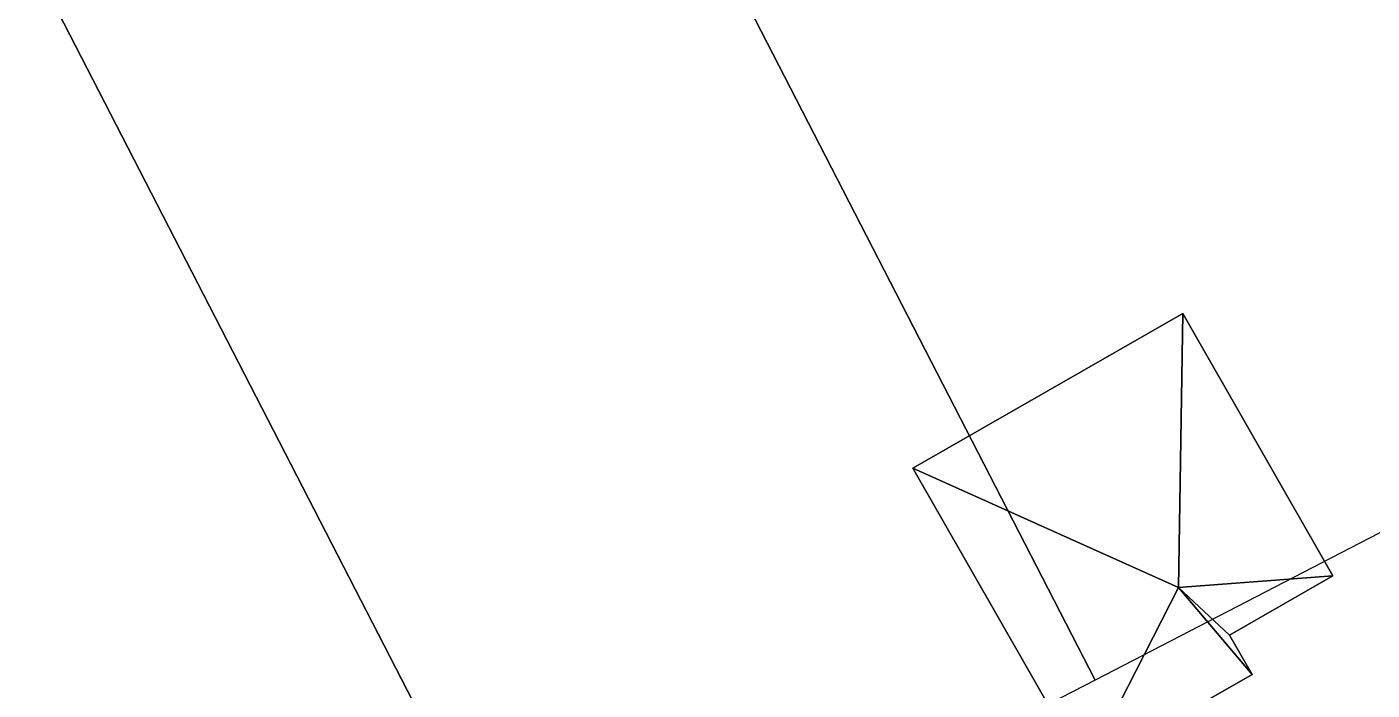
# Model space of a CAD drawing. Header units: metres. Extents: x 13469459 to 13470186, y 320521 to 321317.
# Drawn here: x 13469744.3 to 13469853.4, y 320776.9 to 320830.7 of the extents above; entities that cross this region are included whole.
import ezdxf

# ---------------------------------------------------------------- set-up
doc = ezdxf.new("R2010")
doc.units = ezdxf.units.M
for name, color, linetype in [('AERIAL', 250, 'Continuous'), ('BLDG-3D', 9, 'Continuous'), ('PARCEL-JEFF', 1, 'Continuous'), ('PARCELS', 8, 'Continuous')]:
    doc.layers.add(name, color=color, linetype=linetype)
picture_1 = doc.add_image_def('image1.jpg', size_in_pixel=(2080, 2080))

msp = doc.modelspace()

# ---------------------------------------------------------------- linework, layer by layer
at = {"layer": 'BLDG-3D'}
for points in [[(13469816.14, 320794.91), (13469838.04, 320807.44), (13469838.04, 320807.44, 14), (13469816.14, 320794.91, 14)], [(13469837.67, 320785.23, 14), (13469816.14, 320794.91, 14), (13469838.04, 320807.44, 14), (13469837.67, 320785.23, 14)], [(13469837.67, 320785.23, 14), (13469838.04, 320807.44, 14), (13469850.21, 320786.17, 14), (13469837.67, 320785.23, 14)], [(13469838.04, 320807.44), (13469850.21, 320786.17), (13469850.21, 320786.17, 14), (13469838.04, 320807.44, 14)], [(13469830.15, 320770.43), (13469816.14, 320794.91), (13469816.14, 320794.91, 14), (13469830.15, 320770.43, 14)], [(13469837.67, 320785.23, 14), (13469830.15, 320770.43, 14), (13469816.14, 320794.91, 14), (13469837.67, 320785.23, 14)], [(13469837.67, 320785.23, 14), (13469850.21, 320786.17, 14), (13469841.82, 320781.37, 14), (13469837.67, 320785.23, 14)], [(13469850.21, 320786.17), (13469841.82, 320781.37), (13469841.82, 320781.37, 14), (13469850.21, 320786.17, 14)], [(13469837.67, 320785.23, 14), (13469843.66, 320778.16, 14), (13469830.15, 320770.43, 14), (13469837.67, 320785.23, 14)], [(13469837.67, 320785.23, 14), (13469841.82, 320781.37, 14), (13469843.66, 320778.16, 14), (13469837.67, 320785.23, 14)], [(13469841.82, 320781.37), (13469843.66, 320778.16), (13469843.66, 320778.16, 14), (13469841.82, 320781.37, 14)], [(13469843.66, 320778.16), (13469830.15, 320770.43), (13469830.15, 320770.43, 14), (13469843.66, 320778.16, 14)]]:
    msp.add_3dface(points, dxfattribs=at)
at = {"layer": 'PARCEL-JEFF', "elevation": 0.1}
msp.add_lwpolyline([(13469711.82, 320899.82), (13469756.28, 320922.72), (13469830.93, 320777.72), (13469786.47, 320754.83), (13469711.82, 320899.82)], close=True, dxfattribs=at)
at = {"layer": 'PARCELS', "elevation": 0.1}
for points in [[(13469756.28, 320922.72), (13469822.97, 320956.89), (13469897.62, 320812.23), (13469830.93, 320777.72), (13469756.28, 320922.72)], [(13469667.35, 320876.93), (13469711.82, 320899.82), (13469786.47, 320754.83), (13469742.01, 320731.93), (13469667.35, 320876.93)]]:
    msp.add_lwpolyline(points, close=True, dxfattribs=at)

# ---------------------------------------------------------------- pictures from other files: only their frames are drawn
at = {"layer": 'AERIAL'}
image = msp.add_image(picture_1, insert=(13469499.5, 320591, -0.5), size_in_units=(520, 520), dxfattribs=at)

doc.saveas('drawing.dxf')
